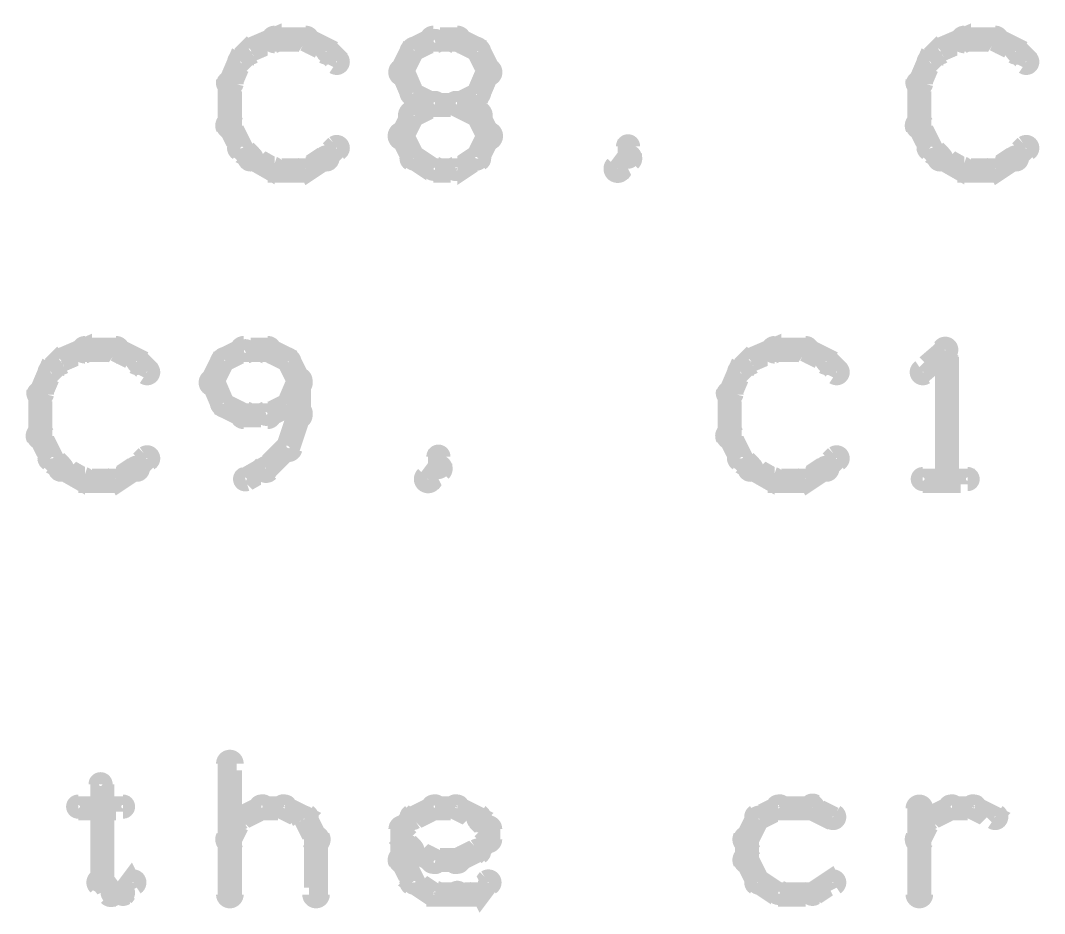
# Model space of a CAD drawing. Extents: x 7835 to 14160, y 8914 to 11568.
# Drawn here: x 12619.3 to 12916.3, y 8923.5 to 9182.5 of the extents above; entities that cross this region are included whole.
import ezdxf

# ---------------------------------------------------------------- set-up
doc = ezdxf.new("R2010")
doc.units = 0
doc.layers.add('DOCUMENTATION1', color=3, linetype='CONTINUOUS')

msp = doc.modelspace()

# ---------------------------------------------------------------- linework, layer by layer
at = {"layer": 'DOCUMENTATION1', "color": 94}
for points in [[(12685, 9175, 4, 4, 1), (12687, 9172, 0, 0, 0), (12686, 9174, 0, 0, 0), (12686, 9174, 7, 7, 0), (12693, 9177, 7, 7, 0), (12693, 9177, 0, 0, 0), (12693, 9177, 4, 4, 0), (12693, 9175, 4, 4, 1), (12692, 9178, 0, 0, 0)], [(12693, 9179, 4, 4, 1), (12693, 9175, 0, 0, 0), (12693, 9177, 0, 0, 0), (12693, 9177, 7, 7, 0), (12702, 9177, 7, 7, 0), (12702, 9177, 0, 0, 0), (12702, 9177, 4, 4, 0), (12702, 9175, 4, 4, 1), (12702, 9179, 0, 0, 0)], [(12703, 9178, 4, 4, 1), (12701, 9175, 0, 0, 0), (12702, 9177, 0, 0, 0), (12702, 9177, 7, 7, 0), (12708, 9174, 7, 7, 0), (12708, 9174, 0, 0, 0), (12708, 9174, 4, 4, 0), (12707, 9172, 4, 4, 1), (12709, 9175, 0, 0, 0)], [(12740, 9175, 4, 4, 1), (12739, 9178, 0, 0, 0), (12739, 9177, 0, 0, 0), (12739, 9177, 7, 7, 0), (12733, 9174, 7, 7, 0), (12733, 9174, 0, 0, 0), (12733, 9174, 4, 4, 0), (12732, 9175, 4, 4, 1), (12734, 9172, 0, 0, 0)], [(12746, 9175, 4, 4, 1), (12746, 9179, 0, 0, 0), (12746, 9177, 0, 0, 0), (12746, 9177, 7, 7, 0), (12739, 9177, 7, 7, 0), (12739, 9177, 0, 0, 0), (12739, 9177, 4, 4, 0), (12739, 9179, 4, 4, 1), (12739, 9175, 0, 0, 0)], [(12751, 9172, 4, 4, 1), (12753, 9175, 0, 0, 0), (12752, 9174, 0, 0, 0), (12752, 9174, 7, 7, 0), (12746, 9177, 7, 7, 0), (12746, 9177, 0, 0, 0), (12746, 9177, 4, 4, 0), (12746, 9178, 4, 4, 1), (12745, 9175, 0, 0, 0)], [(12885, 9175, 4, 4, 1), (12887, 9172, 0, 0, 0), (12886, 9174, 0, 0, 0), (12886, 9174, 7, 7, 0), (12893, 9177, 7, 7, 0), (12893, 9177, 0, 0, 0), (12893, 9177, 4, 4, 0), (12893, 9175, 4, 4, 1), (12892, 9178, 0, 0, 0)], [(12893, 9179, 4, 4, 1), (12893, 9175, 0, 0, 0), (12893, 9177, 0, 0, 0), (12893, 9177, 7, 7, 0), (12902, 9177, 7, 7, 0), (12902, 9177, 0, 0, 0), (12902, 9177, 4, 4, 0), (12902, 9175, 4, 4, 1), (12902, 9179, 0, 0, 0)], [(12903, 9178, 4, 4, 1), (12901, 9175, 0, 0, 0), (12902, 9177, 0, 0, 0), (12902, 9177, 7, 7, 0), (12908, 9174, 7, 7, 0), (12908, 9174, 0, 0, 0), (12908, 9174, 4, 4, 0), (12907, 9172, 4, 4, 1), (12909, 9175, 0, 0, 0)], [(12682, 9172, 4, 4, 1), (12684, 9169, 0, 0, 0), (12683, 9171, 0, 0, 0), (12683, 9171, 7, 7, 0), (12686, 9174, 7, 7, 0), (12686, 9174, 0, 0, 0), (12686, 9174, 4, 4, 0), (12687, 9173, 4, 4, 1), (12685, 9175, 0, 0, 0)], [(12709, 9175, 4, 4, 1), (12707, 9173, 0, 0, 0), (12708, 9174, 0, 0, 0), (12708, 9174, 7, 7, 0), (12711, 9171, 7, 7, 0), (12711, 9171, 0, 0, 0), (12711, 9171, 4, 4, 0), (12710, 9169, 4, 4, 1), (12712, 9172, 0, 0, 0)], [(12735, 9173, 4, 4, 1), (12732, 9175, 0, 0, 0), (12733, 9174, 0, 0, 0), (12733, 9174, 7, 7, 0), (12730, 9168, 7, 7, 0), (12730, 9168, 0, 0, 0), (12730, 9168, 4, 4, 0), (12728, 9168, 4, 4, 1), (12732, 9167, 0, 0, 0)], [(12753, 9167, 4, 4, 1), (12757, 9168, 0, 0, 0), (12755, 9168, 0, 0, 0), (12755, 9168, 7, 7, 0), (12752, 9174, 7, 7, 0), (12752, 9174, 0, 0, 0), (12752, 9174, 4, 4, 0), (12753, 9175, 4, 4, 1), (12750, 9173, 0, 0, 0)], [(12882, 9172, 4, 4, 1), (12884, 9169, 0, 0, 0), (12883, 9171, 0, 0, 0), (12883, 9171, 7, 7, 0), (12886, 9174, 7, 7, 0), (12886, 9174, 0, 0, 0), (12886, 9174, 4, 4, 0), (12887, 9173, 4, 4, 1), (12885, 9175, 0, 0, 0)], [(12909, 9175, 4, 4, 1), (12907, 9173, 0, 0, 0), (12908, 9174, 0, 0, 0), (12908, 9174, 7, 7, 0), (12911, 9171, 7, 7, 0), (12911, 9171, 0, 0, 0), (12911, 9171, 4, 4, 0), (12910, 9169, 4, 4, 1), (12912, 9172, 0, 0, 0)], [(12678, 9165, 4, 4, 1), (12682, 9164, 0, 0, 0), (12680, 9164, 0, 0, 0), (12680, 9164, 7, 7, 0), (12683, 9171, 7, 7, 0), (12683, 9171, 0, 0, 0), (12683, 9171, 4, 4, 0), (12685, 9170, 4, 4, 1), (12682, 9171, 0, 0, 0)], [(12878, 9165, 4, 4, 1), (12882, 9164, 0, 0, 0), (12880, 9164, 0, 0, 0), (12880, 9164, 7, 7, 0), (12883, 9171, 7, 7, 0), (12883, 9171, 0, 0, 0), (12883, 9171, 4, 4, 0), (12885, 9170, 4, 4, 1), (12882, 9171, 0, 0, 0)], [(12732, 9168, 4, 4, 1), (12728, 9167, 0, 0, 0), (12730, 9168, 0, 0, 0), (12730, 9168, 7, 7, 0), (12733, 9161, 7, 7, 0), (12733, 9161, 0, 0, 0), (12733, 9161, 4, 4, 0), (12732, 9160, 4, 4, 1), (12735, 9162, 0, 0, 0)], [(12750, 9162, 4, 4, 1), (12753, 9160, 0, 0, 0), (12752, 9161, 0, 0, 0), (12752, 9161, 7, 7, 0), (12755, 9168, 7, 7, 0), (12755, 9168, 0, 0, 0), (12755, 9168, 4, 4, 0), (12757, 9167, 4, 4, 1), (12753, 9168, 0, 0, 0)], [(12678, 9152, 4, 4, 1), (12682, 9152, 0, 0, 0), (12680, 9152, 0, 0, 0), (12680, 9152, 7, 7, 0), (12680, 9164, 7, 7, 0), (12680, 9164, 0, 0, 0), (12680, 9164, 4, 4, 0), (12682, 9164, 4, 4, 1), (12678, 9164, 0, 0, 0)], [(12734, 9163, 4, 4, 1), (12732, 9160, 0, 0, 0), (12733, 9161, 0, 0, 0), (12733, 9161, 7, 7, 0), (12739, 9158, 7, 7, 0), (12739, 9158, 0, 0, 0), (12739, 9158, 4, 4, 0), (12739, 9157, 4, 4, 1), (12740, 9160, 0, 0, 0)], [(12745, 9160, 4, 4, 1), (12746, 9157, 0, 0, 0), (12746, 9158, 0, 0, 0), (12746, 9158, 7, 7, 0), (12752, 9161, 7, 7, 0), (12752, 9161, 0, 0, 0), (12752, 9161, 4, 4, 0), (12753, 9160, 4, 4, 1), (12751, 9163, 0, 0, 0)], [(12878, 9152, 4, 4, 1), (12882, 9152, 0, 0, 0), (12880, 9152, 0, 0, 0), (12880, 9152, 7, 7, 0), (12880, 9164, 7, 7, 0), (12880, 9164, 0, 0, 0), (12880, 9164, 4, 4, 0), (12882, 9164, 4, 4, 1), (12878, 9164, 0, 0, 0)], [(12740, 9157, 4, 4, 1), (12739, 9160, 0, 0, 0), (12739, 9158, 0, 0, 0), (12739, 9158, 7, 7, 0), (12733, 9155, 7, 7, 0), (12733, 9155, 0, 0, 0), (12733, 9155, 4, 4, 0), (12732, 9157, 4, 4, 1), (12734, 9153, 0, 0, 0)], [(12739, 9160, 4, 4, 1), (12739, 9156, 0, 0, 0), (12739, 9158, 0, 0, 0), (12739, 9158, 7, 7, 0), (12746, 9158, 7, 7, 0), (12746, 9158, 0, 0, 0), (12746, 9158, 4, 4, 0), (12746, 9156, 4, 4, 1), (12746, 9160, 0, 0, 0)], [(12751, 9153, 4, 4, 1), (12753, 9157, 0, 0, 0), (12752, 9155, 0, 0, 0), (12752, 9155, 7, 7, 0), (12746, 9158, 7, 7, 0), (12746, 9158, 0, 0, 0), (12746, 9158, 4, 4, 0), (12746, 9160, 4, 4, 1), (12745, 9157, 0, 0, 0)], [(12682, 9145, 4, 4, 1), (12685, 9146, 0, 0, 0), (12683, 9146, 0, 0, 0), (12683, 9146, 7, 7, 0), (12680, 9152, 7, 7, 0), (12680, 9152, 0, 0, 0), (12680, 9152, 4, 4, 0), (12682, 9153, 4, 4, 1), (12678, 9151, 0, 0, 0)], [(12735, 9154, 4, 4, 1), (12732, 9156, 0, 0, 0), (12733, 9155, 0, 0, 0), (12733, 9155, 7, 7, 0), (12730, 9149, 7, 7, 0), (12730, 9149, 0, 0, 0), (12730, 9149, 4, 4, 0), (12728, 9150, 4, 4, 1), (12732, 9148, 0, 0, 0)], [(12753, 9148, 4, 4, 1), (12757, 9150, 0, 0, 0), (12755, 9149, 0, 0, 0), (12755, 9149, 7, 7, 0), (12752, 9155, 7, 7, 0), (12752, 9155, 0, 0, 0), (12752, 9155, 4, 4, 0), (12753, 9156, 4, 4, 1), (12750, 9154, 0, 0, 0)], [(12882, 9145, 4, 4, 1), (12885, 9146, 0, 0, 0), (12883, 9146, 0, 0, 0), (12883, 9146, 7, 7, 0), (12880, 9152, 7, 7, 0), (12880, 9152, 0, 0, 0), (12880, 9152, 4, 4, 0), (12882, 9153, 4, 4, 1), (12878, 9151, 0, 0, 0)], [(12732, 9150, 4, 4, 1), (12728, 9148, 0, 0, 0), (12730, 9149, 0, 0, 0), (12730, 9149, 7, 7, 0), (12733, 9143, 7, 7, 0), (12733, 9143, 0, 0, 0), (12733, 9143, 4, 4, 0), (12732, 9142, 4, 4, 1), (12735, 9143, 0, 0, 0)], [(12750, 9143, 4, 4, 1), (12753, 9142, 0, 0, 0), (12752, 9143, 0, 0, 0), (12752, 9143, 7, 7, 0), (12755, 9149, 7, 7, 0), (12755, 9149, 0, 0, 0), (12755, 9149, 4, 4, 0), (12757, 9148, 4, 4, 1), (12753, 9150, 0, 0, 0)], [(12685, 9141, 4, 4, 1), (12687, 9144, 0, 0, 0), (12686, 9143, 0, 0, 0), (12686, 9143, 7, 7, 0), (12683, 9146, 7, 7, 0), (12683, 9146, 0, 0, 0), (12683, 9146, 4, 4, 0), (12684, 9147, 4, 4, 1), (12682, 9144, 0, 0, 0)], [(12712, 9144, 4, 4, 1), (12710, 9147, 0, 0, 0), (12711, 9146, 0, 0, 0), (12711, 9146, 7, 7, 0), (12708, 9143, 7, 7, 0), (12708, 9143, 0, 0, 0), (12708, 9143, 4, 4, 0), (12707, 9144, 4, 4, 1), (12709, 9141, 0, 0, 0)], [(12794, 9143, 4, 4, 1), (12797, 9143, 0, 0, 0), (12796, 9143, 0, 0, 0), (12796, 9143, 7, 7, 0), (12796, 9146, 7, 7, 0), (12796, 9146, 0, 0, 0), (12796, 9146, 4, 4, 0), (12797, 9146, 4, 4, 1), (12794, 9146, 0, 0, 0)], [(12885, 9141, 4, 4, 1), (12887, 9144, 0, 0, 0), (12886, 9143, 0, 0, 0), (12886, 9143, 7, 7, 0), (12883, 9146, 7, 7, 0), (12883, 9146, 0, 0, 0), (12883, 9146, 4, 4, 0), (12884, 9147, 4, 4, 1), (12882, 9144, 0, 0, 0)], [(12912, 9144, 4, 4, 1), (12910, 9147, 0, 0, 0), (12911, 9146, 0, 0, 0), (12911, 9146, 7, 7, 0), (12908, 9143, 7, 7, 0), (12908, 9143, 0, 0, 0), (12908, 9143, 4, 4, 0), (12907, 9144, 4, 4, 1), (12909, 9141, 0, 0, 0)], [(12692, 9138, 4, 4, 1), (12693, 9141, 0, 0, 0), (12693, 9139, 0, 0, 0), (12693, 9139, 7, 7, 0), (12686, 9143, 7, 7, 0), (12686, 9143, 0, 0, 0), (12686, 9143, 4, 4, 0), (12687, 9144, 4, 4, 1), (12685, 9141, 0, 0, 0)], [(12709, 9141, 4, 4, 1), (12707, 9144, 0, 0, 0), (12708, 9143, 0, 0, 0), (12708, 9143, 7, 7, 0), (12702, 9139, 7, 7, 0), (12702, 9139, 0, 0, 0), (12702, 9139, 4, 4, 0), (12701, 9141, 4, 4, 1), (12703, 9138, 0, 0, 0)], [(12734, 9144, 4, 4, 1), (12732, 9141, 0, 0, 0), (12733, 9143, 0, 0, 0), (12733, 9143, 7, 7, 0), (12739, 9139, 7, 7, 0), (12739, 9139, 0, 0, 0), (12739, 9139, 4, 4, 0), (12739, 9138, 4, 4, 1), (12740, 9141, 0, 0, 0)], [(12745, 9141, 4, 4, 1), (12746, 9138, 0, 0, 0), (12746, 9139, 0, 0, 0), (12746, 9139, 7, 7, 0), (12752, 9143, 7, 7, 0), (12752, 9143, 0, 0, 0), (12752, 9143, 4, 4, 0), (12753, 9141, 4, 4, 1), (12751, 9144, 0, 0, 0)], [(12791, 9141, 4, 4, 1), (12794, 9138, 0, 0, 0), (12793, 9139, 0, 0, 0), (12793, 9139, 7, 7, 0), (12796, 9143, 7, 7, 0), (12796, 9143, 0, 0, 0), (12796, 9143, 4, 4, 0), (12797, 9141, 4, 4, 1), (12794, 9144, 0, 0, 0)], [(12892, 9138, 4, 4, 1), (12893, 9141, 0, 0, 0), (12893, 9139, 0, 0, 0), (12893, 9139, 7, 7, 0), (12886, 9143, 7, 7, 0), (12886, 9143, 0, 0, 0), (12886, 9143, 4, 4, 0), (12887, 9144, 4, 4, 1), (12885, 9141, 0, 0, 0)], [(12909, 9141, 4, 4, 1), (12907, 9144, 0, 0, 0), (12908, 9143, 0, 0, 0), (12908, 9143, 7, 7, 0), (12902, 9139, 7, 7, 0), (12902, 9139, 0, 0, 0), (12902, 9139, 4, 4, 0), (12901, 9141, 4, 4, 1), (12903, 9138, 0, 0, 0)], [(12702, 9138, 4, 4, 1), (12702, 9141, 0, 0, 0), (12702, 9139, 0, 0, 0), (12702, 9139, 7, 7, 0), (12693, 9139, 7, 7, 0), (12693, 9139, 0, 0, 0), (12693, 9139, 4, 4, 0), (12693, 9141, 4, 4, 1), (12693, 9138, 0, 0, 0)], [(12739, 9141, 4, 4, 1), (12739, 9138, 0, 0, 0), (12739, 9139, 0, 0, 0), (12739, 9139, 7, 7, 0), (12746, 9139, 7, 7, 0), (12746, 9139, 0, 0, 0), (12746, 9139, 4, 4, 0), (12746, 9138, 4, 4, 1), (12746, 9141, 0, 0, 0)], [(12902, 9138, 4, 4, 1), (12902, 9141, 0, 0, 0), (12902, 9139, 0, 0, 0), (12902, 9139, 7, 7, 0), (12893, 9139, 7, 7, 0), (12893, 9139, 0, 0, 0), (12893, 9139, 4, 4, 0), (12893, 9141, 4, 4, 1), (12893, 9138, 0, 0, 0)], [(12638, 9089, 4, 4, 1), (12638, 9085, 0, 0, 0), (12638, 9087, 0, 0, 0), (12638, 9087, 7, 7, 0), (12647, 9087, 7, 7, 0), (12647, 9087, 0, 0, 0), (12647, 9087, 4, 4, 0), (12647, 9085, 4, 4, 1), (12647, 9089, 0, 0, 0)], [(12691, 9085, 4, 4, 1), (12691, 9089, 0, 0, 0), (12691, 9087, 0, 0, 0), (12691, 9087, 7, 7, 0), (12684, 9087, 7, 7, 0), (12684, 9087, 0, 0, 0), (12684, 9087, 4, 4, 0), (12684, 9089, 4, 4, 1), (12684, 9085, 0, 0, 0)], [(12838, 9089, 4, 4, 1), (12838, 9085, 0, 0, 0), (12838, 9087, 0, 0, 0), (12838, 9087, 7, 7, 0), (12847, 9087, 7, 7, 0), (12847, 9087, 0, 0, 0), (12847, 9087, 4, 4, 0), (12847, 9085, 4, 4, 1), (12847, 9089, 0, 0, 0)], [(12630, 9085, 4, 4, 1), (12632, 9082, 0, 0, 0), (12631, 9084, 0, 0, 0), (12631, 9084, 7, 7, 0), (12638, 9087, 7, 7, 0), (12638, 9087, 0, 0, 0), (12638, 9087, 4, 4, 0), (12638, 9085, 4, 4, 1), (12637, 9088, 0, 0, 0)], [(12648, 9088, 4, 4, 1), (12646, 9085, 0, 0, 0), (12647, 9087, 0, 0, 0), (12647, 9087, 7, 7, 0), (12653, 9084, 7, 7, 0), (12653, 9084, 0, 0, 0), (12653, 9084, 4, 4, 0), (12652, 9082, 4, 4, 1), (12654, 9085, 0, 0, 0)], [(12685, 9085, 4, 4, 1), (12684, 9088, 0, 0, 0), (12684, 9087, 0, 0, 0), (12684, 9087, 7, 7, 0), (12678, 9084, 7, 7, 0), (12678, 9084, 0, 0, 0), (12678, 9084, 4, 4, 0), (12677, 9085, 4, 4, 1), (12679, 9082, 0, 0, 0)], [(12696, 9082, 4, 4, 1), (12698, 9085, 0, 0, 0), (12697, 9084, 0, 0, 0), (12697, 9084, 7, 7, 0), (12691, 9087, 7, 7, 0), (12691, 9087, 0, 0, 0), (12691, 9087, 4, 4, 0), (12691, 9088, 4, 4, 1), (12690, 9085, 0, 0, 0)], [(12830, 9085, 4, 4, 1), (12832, 9082, 0, 0, 0), (12831, 9084, 0, 0, 0), (12831, 9084, 7, 7, 0), (12838, 9087, 7, 7, 0), (12838, 9087, 0, 0, 0), (12838, 9087, 4, 4, 0), (12838, 9085, 4, 4, 1), (12837, 9088, 0, 0, 0)], [(12848, 9088, 4, 4, 1), (12846, 9085, 0, 0, 0), (12847, 9087, 0, 0, 0), (12847, 9087, 7, 7, 0), (12853, 9084, 7, 7, 0), (12853, 9084, 0, 0, 0), (12853, 9084, 4, 4, 0), (12852, 9082, 4, 4, 1), (12854, 9085, 0, 0, 0)], [(12889, 9086, 4, 4, 1), (12886, 9088, 0, 0, 0), (12888, 9087, 0, 0, 0), (12888, 9087, 7, 7, 0), (12881, 9081, 7, 7, 0), (12881, 9081, 0, 0, 0), (12881, 9081, 4, 4, 0), (12880, 9082, 4, 4, 1), (12882, 9079, 0, 0, 0)], [(12886, 9049, 4, 4, 1), (12889, 9049, 0, 0, 0), (12888, 9049, 0, 0, 0), (12888, 9049, 7, 7, 0), (12888, 9087, 7, 7, 0), (12888, 9087, 0, 0, 0), (12888, 9087, 4, 4, 0), (12889, 9087, 4, 4, 1), (12886, 9087, 0, 0, 0)], [(12627, 9082, 4, 4, 1), (12629, 9079, 0, 0, 0), (12628, 9081, 0, 0, 0), (12628, 9081, 7, 7, 0), (12631, 9084, 7, 7, 0), (12631, 9084, 0, 0, 0), (12631, 9084, 4, 4, 0), (12632, 9083, 4, 4, 1), (12630, 9085, 0, 0, 0)], [(12654, 9085, 4, 4, 1), (12652, 9083, 0, 0, 0), (12653, 9084, 0, 0, 0), (12653, 9084, 7, 7, 0), (12656, 9081, 7, 7, 0), (12656, 9081, 0, 0, 0), (12656, 9081, 4, 4, 0), (12655, 9079, 4, 4, 1), (12657, 9082, 0, 0, 0)], [(12680, 9083, 4, 4, 1), (12677, 9085, 0, 0, 0), (12678, 9084, 0, 0, 0), (12678, 9084, 7, 7, 0), (12675, 9078, 7, 7, 0), (12675, 9078, 0, 0, 0), (12675, 9078, 4, 4, 0), (12673, 9078, 4, 4, 1), (12677, 9077, 0, 0, 0)], [(12698, 9077, 4, 4, 1), (12702, 9078, 0, 0, 0), (12700, 9078, 0, 0, 0), (12700, 9078, 7, 7, 0), (12697, 9084, 7, 7, 0), (12697, 9084, 0, 0, 0), (12697, 9084, 4, 4, 0), (12698, 9085, 4, 4, 1), (12695, 9083, 0, 0, 0)], [(12827, 9082, 4, 4, 1), (12829, 9079, 0, 0, 0), (12828, 9081, 0, 0, 0), (12828, 9081, 7, 7, 0), (12831, 9084, 7, 7, 0), (12831, 9084, 0, 0, 0), (12831, 9084, 4, 4, 0), (12832, 9083, 4, 4, 1), (12830, 9085, 0, 0, 0)], [(12854, 9085, 4, 4, 1), (12852, 9083, 0, 0, 0), (12853, 9084, 0, 0, 0), (12853, 9084, 7, 7, 0), (12856, 9081, 7, 7, 0), (12856, 9081, 0, 0, 0), (12856, 9081, 4, 4, 0), (12855, 9079, 4, 4, 1), (12857, 9082, 0, 0, 0)], [(12623, 9075, 4, 4, 1), (12627, 9074, 0, 0, 0), (12625, 9074, 0, 0, 0), (12625, 9074, 7, 7, 0), (12628, 9081, 7, 7, 0), (12628, 9081, 0, 0, 0), (12628, 9081, 4, 4, 0), (12630, 9080, 4, 4, 1), (12627, 9081, 0, 0, 0)], [(12698, 9068, 4, 4, 1), (12702, 9068, 0, 0, 0), (12700, 9068, 0, 0, 0), (12700, 9068, 7, 7, 0), (12700, 9078, 7, 7, 0), (12700, 9078, 0, 0, 0), (12700, 9078, 4, 4, 0), (12702, 9078, 4, 4, 1), (12698, 9078, 0, 0, 0)], [(12823, 9075, 4, 4, 1), (12827, 9074, 0, 0, 0), (12825, 9074, 0, 0, 0), (12825, 9074, 7, 7, 0), (12828, 9081, 7, 7, 0), (12828, 9081, 0, 0, 0), (12828, 9081, 4, 4, 0), (12830, 9080, 4, 4, 1), (12827, 9081, 0, 0, 0)], [(12677, 9078, 4, 4, 1), (12673, 9077, 0, 0, 0), (12675, 9078, 0, 0, 0), (12675, 9078, 7, 7, 0), (12678, 9071, 7, 7, 0), (12678, 9071, 0, 0, 0), (12678, 9071, 4, 4, 0), (12677, 9070, 4, 4, 1), (12680, 9072, 0, 0, 0)], [(12695, 9072, 4, 4, 1), (12698, 9070, 0, 0, 0), (12697, 9071, 0, 0, 0), (12697, 9071, 7, 7, 0), (12700, 9078, 7, 7, 0), (12700, 9078, 0, 0, 0), (12700, 9078, 4, 4, 0), (12702, 9077, 4, 4, 1), (12698, 9078, 0, 0, 0)], [(12623, 9062, 4, 4, 1), (12627, 9062, 0, 0, 0), (12625, 9062, 0, 0, 0), (12625, 9062, 7, 7, 0), (12625, 9074, 7, 7, 0), (12625, 9074, 0, 0, 0), (12625, 9074, 4, 4, 0), (12627, 9074, 4, 4, 1), (12623, 9074, 0, 0, 0)], [(12823, 9062, 4, 4, 1), (12827, 9062, 0, 0, 0), (12825, 9062, 0, 0, 0), (12825, 9062, 7, 7, 0), (12825, 9074, 7, 7, 0), (12825, 9074, 0, 0, 0), (12825, 9074, 4, 4, 0), (12827, 9074, 4, 4, 1), (12823, 9074, 0, 0, 0)], [(12679, 9073, 4, 4, 1), (12677, 9070, 0, 0, 0), (12678, 9071, 0, 0, 0), (12678, 9071, 7, 7, 0), (12684, 9068, 7, 7, 0), (12684, 9068, 0, 0, 0), (12684, 9068, 4, 4, 0), (12684, 9067, 4, 4, 1), (12685, 9070, 0, 0, 0)], [(12690, 9070, 4, 4, 1), (12691, 9067, 0, 0, 0), (12691, 9068, 0, 0, 0), (12691, 9068, 7, 7, 0), (12697, 9071, 7, 7, 0), (12697, 9071, 0, 0, 0), (12697, 9071, 4, 4, 0), (12698, 9070, 4, 4, 1), (12696, 9073, 0, 0, 0)], [(12684, 9070, 4, 4, 1), (12684, 9066, 0, 0, 0), (12684, 9068, 0, 0, 0), (12684, 9068, 7, 7, 0), (12691, 9068, 7, 7, 0), (12691, 9068, 0, 0, 0), (12691, 9068, 4, 4, 0), (12691, 9066, 4, 4, 1), (12691, 9070, 0, 0, 0)], [(12695, 9059, 4, 4, 1), (12699, 9058, 0, 0, 0), (12697, 9059, 0, 0, 0), (12697, 9059, 7, 7, 0), (12700, 9068, 7, 7, 0), (12700, 9068, 0, 0, 0), (12700, 9068, 4, 4, 0), (12702, 9068, 4, 4, 1), (12698, 9069, 0, 0, 0)], [(12627, 9055, 4, 4, 1), (12630, 9056, 0, 0, 0), (12628, 9056, 0, 0, 0), (12628, 9056, 7, 7, 0), (12625, 9062, 7, 7, 0), (12625, 9062, 0, 0, 0), (12625, 9062, 4, 4, 0), (12627, 9063, 4, 4, 1), (12623, 9061, 0, 0, 0)], [(12827, 9055, 4, 4, 1), (12830, 9056, 0, 0, 0), (12828, 9056, 0, 0, 0), (12828, 9056, 7, 7, 0), (12825, 9062, 7, 7, 0), (12825, 9062, 0, 0, 0), (12825, 9062, 4, 4, 0), (12827, 9063, 4, 4, 1), (12823, 9061, 0, 0, 0)], [(12689, 9054, 4, 4, 1), (12692, 9051, 0, 0, 0), (12691, 9053, 0, 0, 0), (12691, 9053, 7, 7, 0), (12697, 9059, 7, 7, 0), (12697, 9059, 0, 0, 0), (12697, 9059, 4, 4, 0), (12698, 9058, 4, 4, 1), (12696, 9060, 0, 0, 0)], [(12630, 9051, 4, 4, 1), (12632, 9054, 0, 0, 0), (12631, 9053, 0, 0, 0), (12631, 9053, 7, 7, 0), (12628, 9056, 7, 7, 0), (12628, 9056, 0, 0, 0), (12628, 9056, 4, 4, 0), (12629, 9057, 4, 4, 1), (12627, 9054, 0, 0, 0)], [(12657, 9054, 4, 4, 1), (12655, 9057, 0, 0, 0), (12656, 9056, 0, 0, 0), (12656, 9056, 7, 7, 0), (12653, 9053, 7, 7, 0), (12653, 9053, 0, 0, 0), (12653, 9053, 4, 4, 0), (12652, 9054, 4, 4, 1), (12654, 9051, 0, 0, 0)], [(12739, 9053, 4, 4, 1), (12742, 9053, 0, 0, 0), (12741, 9053, 0, 0, 0), (12741, 9053, 7, 7, 0), (12741, 9056, 7, 7, 0), (12741, 9056, 0, 0, 0), (12741, 9056, 4, 4, 0), (12742, 9056, 4, 4, 1), (12739, 9056, 0, 0, 0)], [(12830, 9051, 4, 4, 1), (12832, 9054, 0, 0, 0), (12831, 9053, 0, 0, 0), (12831, 9053, 7, 7, 0), (12828, 9056, 7, 7, 0), (12828, 9056, 0, 0, 0), (12828, 9056, 4, 4, 0), (12829, 9057, 4, 4, 1), (12827, 9054, 0, 0, 0)], [(12857, 9054, 4, 4, 1), (12855, 9057, 0, 0, 0), (12856, 9056, 0, 0, 0), (12856, 9056, 7, 7, 0), (12853, 9053, 7, 7, 0), (12853, 9053, 0, 0, 0), (12853, 9053, 4, 4, 0), (12852, 9054, 4, 4, 1), (12854, 9051, 0, 0, 0)], [(12637, 9048, 4, 4, 1), (12638, 9051, 0, 0, 0), (12638, 9049, 0, 0, 0), (12638, 9049, 7, 7, 0), (12631, 9053, 7, 7, 0), (12631, 9053, 0, 0, 0), (12631, 9053, 4, 4, 0), (12632, 9054, 4, 4, 1), (12630, 9051, 0, 0, 0)], [(12654, 9051, 4, 4, 1), (12652, 9054, 0, 0, 0), (12653, 9053, 0, 0, 0), (12653, 9053, 7, 7, 0), (12647, 9049, 7, 7, 0), (12647, 9049, 0, 0, 0), (12647, 9049, 4, 4, 0), (12646, 9051, 4, 4, 1), (12648, 9048, 0, 0, 0)], [(12684, 9051, 4, 4, 1), (12685, 9048, 0, 0, 0), (12684, 9049, 0, 0, 0), (12684, 9049, 7, 7, 0), (12691, 9053, 7, 7, 0), (12691, 9053, 0, 0, 0), (12691, 9053, 4, 4, 0), (12691, 9051, 4, 4, 1), (12690, 9054, 0, 0, 0)], [(12736, 9051, 4, 4, 1), (12739, 9048, 0, 0, 0), (12738, 9049, 0, 0, 0), (12738, 9049, 7, 7, 0), (12741, 9053, 7, 7, 0), (12741, 9053, 0, 0, 0), (12741, 9053, 4, 4, 0), (12742, 9051, 4, 4, 1), (12739, 9054, 0, 0, 0)], [(12837, 9048, 4, 4, 1), (12838, 9051, 0, 0, 0), (12838, 9049, 0, 0, 0), (12838, 9049, 7, 7, 0), (12831, 9053, 7, 7, 0), (12831, 9053, 0, 0, 0), (12831, 9053, 4, 4, 0), (12832, 9054, 4, 4, 1), (12830, 9051, 0, 0, 0)], [(12854, 9051, 4, 4, 1), (12852, 9054, 0, 0, 0), (12853, 9053, 0, 0, 0), (12853, 9053, 7, 7, 0), (12847, 9049, 7, 7, 0), (12847, 9049, 0, 0, 0), (12847, 9049, 4, 4, 0), (12846, 9051, 4, 4, 1), (12848, 9048, 0, 0, 0)], [(12647, 9048, 4, 4, 1), (12647, 9051, 0, 0, 0), (12647, 9049, 0, 0, 0), (12647, 9049, 7, 7, 0), (12638, 9049, 7, 7, 0), (12638, 9049, 0, 0, 0), (12638, 9049, 4, 4, 0), (12638, 9051, 4, 4, 1), (12638, 9048, 0, 0, 0)], [(12847, 9048, 4, 4, 1), (12847, 9051, 0, 0, 0), (12847, 9049, 0, 0, 0), (12847, 9049, 7, 7, 0), (12838, 9049, 7, 7, 0), (12838, 9049, 0, 0, 0), (12838, 9049, 4, 4, 0), (12838, 9051, 4, 4, 1), (12838, 9048, 0, 0, 0)], [(12881, 9051, 4, 4, 1), (12881, 9048, 0, 0, 0), (12881, 9049, 0, 0, 0), (12881, 9049, 7, 7, 0), (12894, 9049, 7, 7, 0), (12894, 9049, 0, 0, 0), (12894, 9049, 4, 4, 0), (12894, 9048, 4, 4, 1), (12894, 9051, 0, 0, 0)], [(12678, 8929, 4, 4, 1), (12682, 8929, 0, 0, 0), (12680, 8929, 0, 0, 0), (12680, 8929, 7, 7, 0), (12680, 8967, 7, 7, 0), (12680, 8967, 0, 0, 0), (12680, 8967, 4, 4, 0), (12682, 8967, 4, 4, 1), (12678, 8967, 0, 0, 0)], [(12644, 8961, 4, 4, 1), (12641, 8961, 0, 0, 0), (12643, 8961, 0, 0, 0), (12643, 8961, 7, 7, 0), (12643, 8933, 7, 7, 0), (12643, 8933, 0, 0, 0), (12643, 8933, 4, 4, 0), (12641, 8933, 4, 4, 1), (12644, 8933, 0, 0, 0)], [(12636, 8956, 4, 4, 1), (12636, 8953, 0, 0, 0), (12636, 8954, 0, 0, 0), (12636, 8954, 7, 7, 0), (12649, 8954, 7, 7, 0), (12649, 8954, 0, 0, 0), (12649, 8954, 4, 4, 0), (12649, 8953, 4, 4, 1), (12649, 8956, 0, 0, 0)], [(12682, 8953, 4, 4, 1), (12684, 8950, 0, 0, 0), (12683, 8951, 0, 0, 0), (12683, 8951, 7, 7, 0), (12689, 8954, 7, 7, 0), (12689, 8954, 0, 0, 0), (12689, 8954, 4, 4, 0), (12690, 8953, 4, 4, 1), (12689, 8956, 0, 0, 0)], [(12689, 8956, 4, 4, 1), (12689, 8953, 0, 0, 0), (12689, 8954, 0, 0, 0), (12689, 8954, 7, 7, 0), (12696, 8954, 7, 7, 0), (12696, 8954, 0, 0, 0), (12696, 8954, 4, 4, 0), (12696, 8953, 4, 4, 1), (12696, 8956, 0, 0, 0)], [(12696, 8956, 4, 4, 1), (12695, 8953, 0, 0, 0), (12696, 8954, 0, 0, 0), (12696, 8954, 7, 7, 0), (12702, 8951, 7, 7, 0), (12702, 8951, 0, 0, 0), (12702, 8951, 4, 4, 0), (12701, 8950, 4, 4, 1), (12703, 8953, 0, 0, 0)], [(12732, 8953, 4, 4, 1), (12734, 8950, 0, 0, 0), (12733, 8951, 0, 0, 0), (12733, 8951, 7, 7, 0), (12739, 8954, 7, 7, 0), (12739, 8954, 0, 0, 0), (12739, 8954, 4, 4, 0), (12740, 8953, 4, 4, 1), (12739, 8956, 0, 0, 0)], [(12739, 8956, 4, 4, 1), (12739, 8953, 0, 0, 0), (12739, 8954, 0, 0, 0), (12739, 8954, 7, 7, 0), (12746, 8954, 7, 7, 0), (12746, 8954, 0, 0, 0), (12746, 8954, 4, 4, 0), (12746, 8953, 4, 4, 1), (12746, 8956, 0, 0, 0)], [(12746, 8956, 4, 4, 1), (12745, 8953, 0, 0, 0), (12746, 8954, 0, 0, 0), (12746, 8954, 7, 7, 0), (12752, 8951, 7, 7, 0), (12752, 8951, 0, 0, 0), (12752, 8951, 4, 4, 0), (12751, 8950, 4, 4, 1), (12753, 8953, 0, 0, 0)], [(12840, 8953, 4, 4, 1), (12839, 8956, 0, 0, 0), (12839, 8954, 0, 0, 0), (12839, 8954, 7, 7, 0), (12833, 8951, 7, 7, 0), (12833, 8951, 0, 0, 0), (12833, 8951, 4, 4, 0), (12832, 8953, 4, 4, 1), (12834, 8950, 0, 0, 0)], [(12849, 8953, 4, 4, 1), (12849, 8956, 0, 0, 0), (12849, 8954, 0, 0, 0), (12849, 8954, 7, 7, 0), (12839, 8954, 7, 7, 0), (12839, 8954, 0, 0, 0), (12839, 8954, 4, 4, 0), (12839, 8956, 4, 4, 1), (12839, 8953, 0, 0, 0)], [(12854, 8950, 4, 4, 1), (12856, 8953, 0, 0, 0), (12855, 8951, 0, 0, 0), (12855, 8951, 7, 7, 0), (12849, 8954, 7, 7, 0), (12849, 8954, 0, 0, 0), (12849, 8954, 4, 4, 0), (12850, 8956, 4, 4, 1), (12848, 8953, 0, 0, 0)], [(12878, 8929, 4, 4, 1), (12882, 8929, 0, 0, 0), (12880, 8929, 0, 0, 0), (12880, 8929, 7, 7, 0), (12880, 8954, 7, 7, 0), (12880, 8954, 0, 0, 0), (12880, 8954, 4, 4, 0), (12882, 8954, 4, 4, 1), (12878, 8954, 0, 0, 0)], [(12882, 8953, 4, 4, 1), (12884, 8950, 0, 0, 0), (12883, 8951, 0, 0, 0), (12883, 8951, 7, 7, 0), (12889, 8954, 7, 7, 0), (12889, 8954, 0, 0, 0), (12889, 8954, 4, 4, 0), (12890, 8953, 4, 4, 1), (12889, 8956, 0, 0, 0)], [(12889, 8956, 4, 4, 1), (12889, 8953, 0, 0, 0), (12889, 8954, 0, 0, 0), (12889, 8954, 7, 7, 0), (12896, 8954, 7, 7, 0), (12896, 8954, 0, 0, 0), (12896, 8954, 4, 4, 0), (12896, 8953, 4, 4, 1), (12896, 8956, 0, 0, 0)], [(12896, 8956, 4, 4, 1), (12895, 8953, 0, 0, 0), (12896, 8954, 0, 0, 0), (12896, 8954, 7, 7, 0), (12902, 8951, 7, 7, 0), (12902, 8951, 0, 0, 0), (12902, 8951, 4, 4, 0), (12901, 8950, 4, 4, 1), (12903, 8953, 0, 0, 0)], [(12678, 8946, 4, 4, 1), (12682, 8944, 0, 0, 0), (12680, 8945, 0, 0, 0), (12680, 8945, 7, 7, 0), (12683, 8951, 7, 7, 0), (12683, 8951, 0, 0, 0), (12683, 8951, 4, 4, 0), (12685, 8950, 4, 4, 1), (12682, 8952, 0, 0, 0)], [(12703, 8952, 4, 4, 1), (12700, 8950, 0, 0, 0), (12702, 8951, 0, 0, 0), (12702, 8951, 7, 7, 0), (12705, 8945, 7, 7, 0), (12705, 8945, 0, 0, 0), (12705, 8945, 4, 4, 0), (12703, 8944, 4, 4, 1), (12707, 8946, 0, 0, 0)], [(12729, 8949, 4, 4, 1), (12731, 8947, 0, 0, 0), (12730, 8948, 0, 0, 0), (12730, 8948, 7, 7, 0), (12733, 8951, 7, 7, 0), (12733, 8951, 0, 0, 0), (12733, 8951, 4, 4, 0), (12734, 8950, 4, 4, 1), (12732, 8952, 0, 0, 0)], [(12753, 8952, 4, 4, 1), (12751, 8950, 0, 0, 0), (12752, 8951, 0, 0, 0), (12752, 8951, 7, 7, 0), (12755, 8948, 7, 7, 0), (12755, 8948, 0, 0, 0), (12755, 8948, 4, 4, 0), (12754, 8947, 4, 4, 1), (12756, 8949, 0, 0, 0)], [(12835, 8950, 4, 4, 1), (12832, 8952, 0, 0, 0), (12833, 8951, 0, 0, 0), (12833, 8951, 7, 7, 0), (12830, 8945, 7, 7, 0), (12830, 8945, 0, 0, 0), (12830, 8945, 4, 4, 0), (12828, 8946, 4, 4, 1), (12832, 8944, 0, 0, 0)], [(12878, 8946, 4, 4, 1), (12882, 8944, 0, 0, 0), (12880, 8945, 0, 0, 0), (12880, 8945, 7, 7, 0), (12883, 8951, 7, 7, 0), (12883, 8951, 0, 0, 0), (12883, 8951, 4, 4, 0), (12885, 8950, 4, 4, 1), (12882, 8952, 0, 0, 0)], [(12728, 8939, 4, 4, 1), (12732, 8939, 0, 0, 0), (12730, 8939, 0, 0, 0), (12730, 8939, 7, 7, 0), (12730, 8948, 7, 7, 0), (12730, 8948, 0, 0, 0), (12730, 8948, 4, 4, 0), (12732, 8948, 4, 4, 1), (12728, 8948, 0, 0, 0)], [(12757, 8948, 4, 4, 1), (12753, 8948, 0, 0, 0), (12755, 8948, 0, 0, 0), (12755, 8948, 7, 7, 0), (12755, 8945, 7, 7, 0), (12755, 8945, 0, 0, 0), (12755, 8945, 4, 4, 0), (12753, 8945, 4, 4, 1), (12757, 8945, 0, 0, 0)], [(12707, 8945, 4, 4, 1), (12703, 8945, 0, 0, 0), (12705, 8945, 0, 0, 0), (12705, 8945, 7, 7, 0), (12705, 8929, 7, 7, 0), (12705, 8929, 0, 0, 0), (12705, 8929, 4, 4, 0), (12703, 8929, 4, 4, 1), (12707, 8929, 0, 0, 0)], [(12732, 8941, 4, 4, 1), (12734, 8943, 0, 0, 0), (12733, 8942, 0, 0, 0), (12733, 8942, 7, 7, 0), (12730, 8945, 7, 7, 0), (12730, 8945, 0, 0, 0), (12730, 8945, 4, 4, 0), (12731, 8946, 4, 4, 1), (12729, 8944, 0, 0, 0)], [(12756, 8944, 4, 4, 1), (12754, 8946, 0, 0, 0), (12755, 8945, 0, 0, 0), (12755, 8945, 7, 7, 0), (12752, 8942, 7, 7, 0), (12752, 8942, 0, 0, 0), (12752, 8942, 4, 4, 0), (12751, 8943, 4, 4, 1), (12753, 8941, 0, 0, 0)], [(12832, 8945, 4, 4, 1), (12828, 8945, 0, 0, 0), (12830, 8945, 0, 0, 0), (12830, 8945, 7, 7, 0), (12830, 8939, 7, 7, 0), (12830, 8939, 0, 0, 0), (12830, 8939, 4, 4, 0), (12828, 8939, 4, 4, 1), (12832, 8939, 0, 0, 0)], [(12732, 8932, 4, 4, 1), (12735, 8933, 0, 0, 0), (12733, 8933, 0, 0, 0), (12733, 8933, 7, 7, 0), (12730, 8939, 7, 7, 0), (12730, 8939, 0, 0, 0), (12730, 8939, 4, 4, 0), (12732, 8940, 4, 4, 1), (12728, 8938, 0, 0, 0)], [(12739, 8937, 4, 4, 1), (12740, 8940, 0, 0, 0), (12739, 8939, 0, 0, 0), (12739, 8939, 7, 7, 0), (12733, 8942, 7, 7, 0), (12733, 8942, 0, 0, 0), (12733, 8942, 4, 4, 0), (12734, 8943, 4, 4, 1), (12732, 8940, 0, 0, 0)], [(12746, 8937, 4, 4, 1), (12746, 8941, 0, 0, 0), (12746, 8939, 0, 0, 0), (12746, 8939, 7, 7, 0), (12739, 8939, 7, 7, 0), (12739, 8939, 0, 0, 0), (12739, 8939, 4, 4, 0), (12739, 8941, 4, 4, 1), (12739, 8937, 0, 0, 0)], [(12753, 8940, 4, 4, 1), (12751, 8943, 0, 0, 0), (12752, 8942, 0, 0, 0), (12752, 8942, 7, 7, 0), (12746, 8939, 7, 7, 0), (12746, 8939, 0, 0, 0), (12746, 8939, 4, 4, 0), (12745, 8940, 4, 4, 1), (12746, 8937, 0, 0, 0)], [(12832, 8940, 4, 4, 1), (12828, 8938, 0, 0, 0), (12830, 8939, 0, 0, 0), (12830, 8939, 7, 7, 0), (12833, 8933, 7, 7, 0), (12833, 8933, 0, 0, 0), (12833, 8933, 4, 4, 0), (12832, 8932, 4, 4, 1), (12835, 8933, 0, 0, 0)], [(12644, 8934, 4, 4, 1), (12641, 8931, 0, 0, 0), (12643, 8933, 0, 0, 0), (12643, 8933, 7, 7, 0), (12646, 8929, 7, 7, 0), (12646, 8929, 0, 0, 0), (12646, 8929, 4, 4, 0), (12644, 8928, 4, 4, 1), (12647, 8931, 0, 0, 0)], [(12648, 8931, 4, 4, 1), (12650, 8928, 0, 0, 0), (12649, 8929, 0, 0, 0), (12649, 8929, 7, 7, 0), (12652, 8933, 7, 7, 0), (12652, 8933, 0, 0, 0), (12652, 8933, 4, 4, 0), (12653, 8931, 4, 4, 1), (12651, 8934, 0, 0, 0)], [(12739, 8928, 4, 4, 1), (12740, 8931, 0, 0, 0), (12739, 8929, 0, 0, 0), (12739, 8929, 7, 7, 0), (12733, 8933, 7, 7, 0), (12733, 8933, 0, 0, 0), (12733, 8933, 4, 4, 0), (12734, 8934, 4, 4, 1), (12732, 8931, 0, 0, 0)], [(12756, 8931, 4, 4, 1), (12754, 8934, 0, 0, 0), (12755, 8933, 0, 0, 0), (12755, 8933, 7, 7, 0), (12752, 8929, 7, 7, 0), (12752, 8929, 0, 0, 0), (12752, 8929, 4, 4, 0), (12751, 8931, 4, 4, 1), (12753, 8928, 0, 0, 0)], [(12834, 8934, 4, 4, 1), (12832, 8931, 0, 0, 0), (12833, 8933, 0, 0, 0), (12833, 8933, 7, 7, 0), (12839, 8929, 7, 7, 0), (12839, 8929, 0, 0, 0), (12839, 8929, 4, 4, 0), (12839, 8928, 4, 4, 1), (12840, 8931, 0, 0, 0)], [(12848, 8931, 4, 4, 1), (12850, 8928, 0, 0, 0), (12849, 8929, 0, 0, 0), (12849, 8929, 7, 7, 0), (12855, 8933, 7, 7, 0), (12855, 8933, 0, 0, 0), (12855, 8933, 4, 4, 0), (12856, 8931, 4, 4, 1), (12854, 8934, 0, 0, 0)], [(12646, 8931, 4, 4, 1), (12646, 8928, 0, 0, 0), (12646, 8929, 0, 0, 0), (12646, 8929, 7, 7, 0), (12649, 8929, 7, 7, 0), (12649, 8929, 0, 0, 0), (12649, 8929, 4, 4, 0), (12649, 8928, 4, 4, 1), (12649, 8931, 0, 0, 0)], [(12746, 8928, 4, 4, 1), (12746, 8931, 0, 0, 0), (12746, 8929, 0, 0, 0), (12746, 8929, 7, 7, 0), (12739, 8929, 7, 7, 0), (12739, 8929, 0, 0, 0), (12739, 8929, 4, 4, 0), (12739, 8931, 4, 4, 1), (12739, 8928, 0, 0, 0)], [(12752, 8928, 4, 4, 1), (12752, 8931, 0, 0, 0), (12752, 8929, 0, 0, 0), (12752, 8929, 7, 7, 0), (12746, 8929, 7, 7, 0), (12746, 8929, 0, 0, 0), (12746, 8929, 4, 4, 0), (12746, 8931, 4, 4, 1), (12746, 8928, 0, 0, 0)], [(12839, 8931, 4, 4, 1), (12839, 8928, 0, 0, 0), (12839, 8929, 0, 0, 0), (12839, 8929, 7, 7, 0), (12849, 8929, 7, 7, 0), (12849, 8929, 0, 0, 0), (12849, 8929, 4, 4, 0), (12849, 8928, 4, 4, 1), (12849, 8931, 0, 0, 0)]]:
    msp.add_lwpolyline(points, format="xyseb", dxfattribs=at)

doc.saveas('drawing.dxf')
